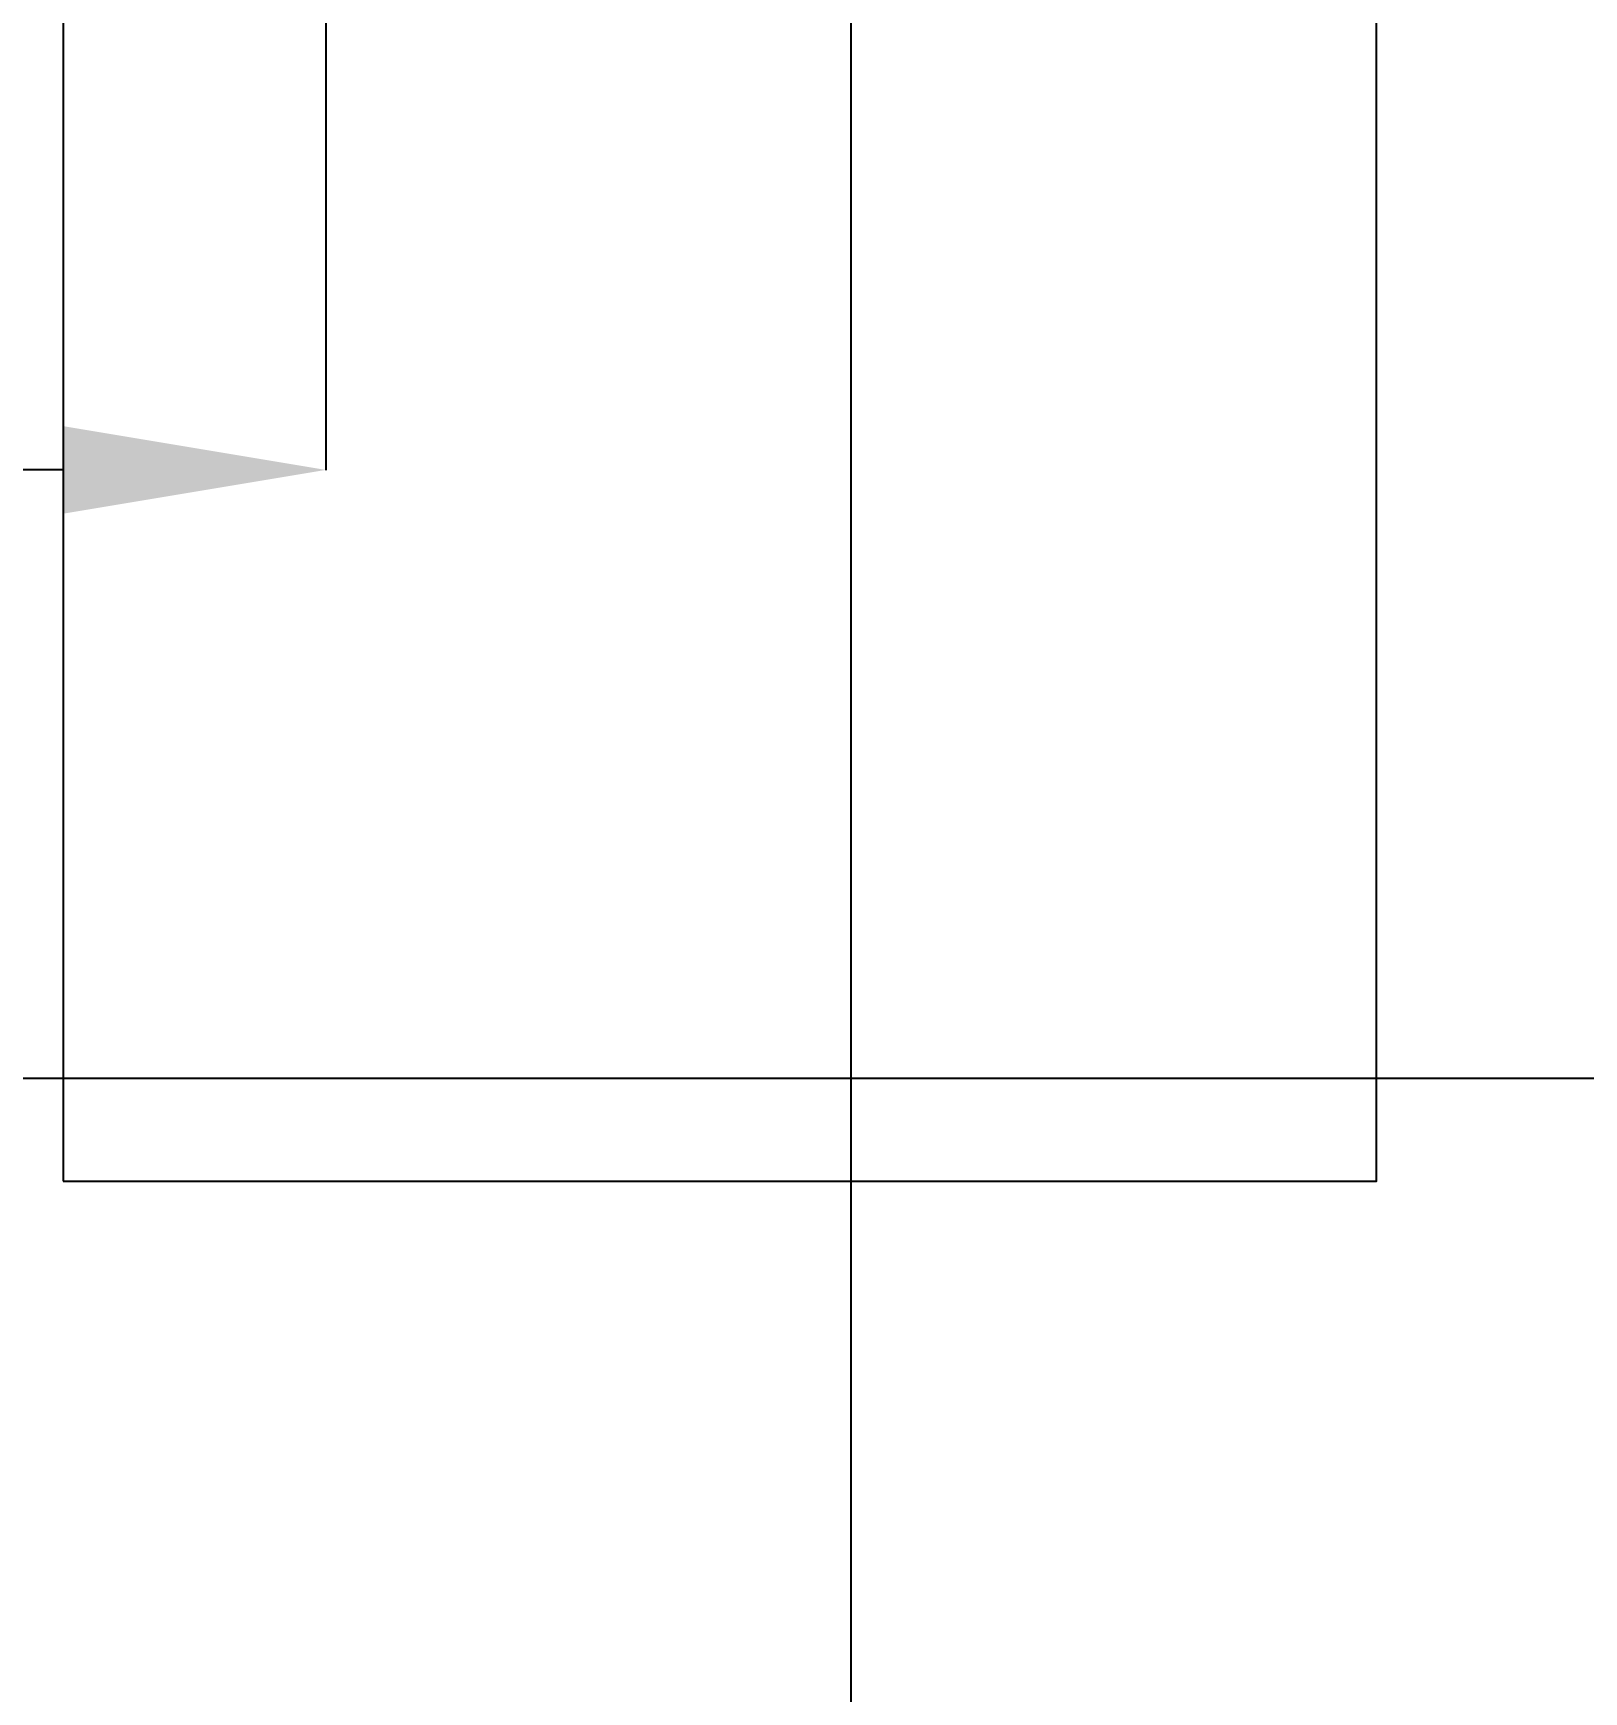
# Model space of a CAD drawing. Extents: x -12260 to 57327, y -29287 to 19916.
# Drawn here: x 35709 to 36594, y -4760 to -3813 of the extents above; entities that cross this region are included whole.
import ezdxf

# ---------------------------------------------------------------- set-up
doc = ezdxf.new("R2010")
doc.units = 0
doc.header["$LTSCALE"] = 0.25
doc.linetypes.add('DASHDOT', pattern=[25.4, 12.7, -6.35, 0, -6.35])
doc.layers.add('01-First Floor$0$FALSE CEILING', color=251, linetype='Continuous')
for name, color, linetype, lineweight in [('01-First Floor$0$LOADING', 253, 'Continuous', 5), ('01-First Floor$0$Wooden Joinery', 251, 'Continuous', 5), ('E-DIM', 6, 'Continuous', 18), ('E-LITE-CLNG-CNDT', 6, 'DASHDOT', 35)]:
    doc.layers.add(name, color=color, linetype=linetype, lineweight=lineweight)
doc.styles.get("Standard").update_dxf_attribs({"font": 'romans.shx'})
doc.dimstyles.get("Standard").update_dxf_attribs({"dimtxt": 150, "dimasz": 150, "dimexe": 0.18, "dimexo": 0.0625, "dimgap": 0.09, "dimtad": 0, "dimtih": 1, "dimtoh": 1, "dimdec": 0, "dimlfac": 0.1, "dimzin": 0, "dimdsep": 46, "dimtxsty": 'Standard', "dimcen": 0.09, "dimclrd": 6, "dimadec": 0, "dimazin": 0, "dimtfac": 1, "dimtdec": 0, "dimtofl": 0, "dimtmove": 0, "dimatfit": 3, "dimfxl": 1, "dimtolj": 1, "dimtzin": 0, "dimarcsym": 0})

# ---------------------------------------------------------------- blocks, each defined once
blk = doc.blocks.new('01-First Floor$0$A$C5DAD61B4')
at = {"layer": '01-First Floor$0$Wooden Joinery'}
blk.add_arc((80, 859.06), 859.99, 272.66603, 0, dxfattribs=at)
blk = doc.blocks.new('01-First Floor')
at = {"layer": '01-First Floor$0$FALSE CEILING', "linetype": 'Continuous'}
for p, q in [((36176, -6810), (36176, -2810)), ((34976, -4410), (38476, -4410))]:
    blk.add_line(p, q, dxfattribs=at)
at = {"layer": '01-First Floor$0$FALSE CEILING', "elevation": -0.1}
blk.add_lwpolyline([(35726, -4468.86), (36476, -4468.86), (36476, -2968.86), (35726, -2968.86)], close=True, dxfattribs=at)
at = {"layer": '01-First Floor$0$LOADING', "elevation": -0.1}
blk.add_lwpolyline([(35726, -4468.86), (36476, -4468.86), (36476, -2968.86), (35726, -2968.86)], close=True, dxfattribs=at)
at = {"layer": '01-First Floor$0$Wooden Joinery', "rotation": 90.00000000000001}
blk.add_blockref('01-First Floor$0$A$C5DAD61B4', (35835.06, -5480), dxfattribs=at)
blk = doc.blocks.new('*D164')
at = {"layer": 'Defpoints', "color": 0}
for p in [(34976, -2810), (35875.99, -3510.01), (34976, -4062.62)]:
    blk.add_point(p, dxfattribs=at)
at = {"layer": 'E-DIM', "color": 0, "lineweight": -2, "transparency": 16777216}
for p, q in [((34976, -2810.06), (34976, -4062.8)), ((35875.99, -3510.07), (35875.99, -4062.8))]:
    blk.add_line(p, q, dxfattribs=at)
at = {"layer": 'E-DIM', "color": 6, "lineweight": -2, "transparency": 16777216}
for p, q in [((35126, -4062.62), (35304.48, -4062.62)), ((35725.99, -4062.62), (35547.51, -4062.62))]:
    blk.add_line(p, q, dxfattribs=at)
at = {"layer": 'E-DIM', "color": 6, "transparency": 16777216}
for points in [[(35126, -4037.62), (35126, -4087.62), (34976, -4062.62)], [(35725.99, -4037.62), (35725.99, -4087.62), (35875.99, -4062.62)]]:
    blk.add_solid(points, dxfattribs=at)
at = {"layer": 'E-DIM', "color": 7, "transparency": 16777216, "insert": (35426, -4062.62), "char_height": 150, "attachment_point": 5}
blk.add_mtext('\\A1;90', dxfattribs=at)

msp = doc.modelspace()

# ---------------------------------------------------------------- block references
at = {"layer": 'E-LITE-CLNG-CNDT'}
msp.add_blockref('01-First Floor', (0, 0), dxfattribs=at)

# ---------------------------------------------------------------- dimensions: what is measured, and where the dimension line sits
at = {"layer": 'E-DIM'}
dim = msp.add_linear_dim(base=(34976, -4062.62), p1=(35875.99, -3510.01), p2=(34976, -2810), dimstyle='Standard', override={"dimclrt": 7}, dxfattribs=at)
dim.commit()
dim.dimension.update_dxf_attribs({"geometry": '*D164', "text_midpoint": (35426, -4062.62)})

doc.saveas('drawing.dxf')
